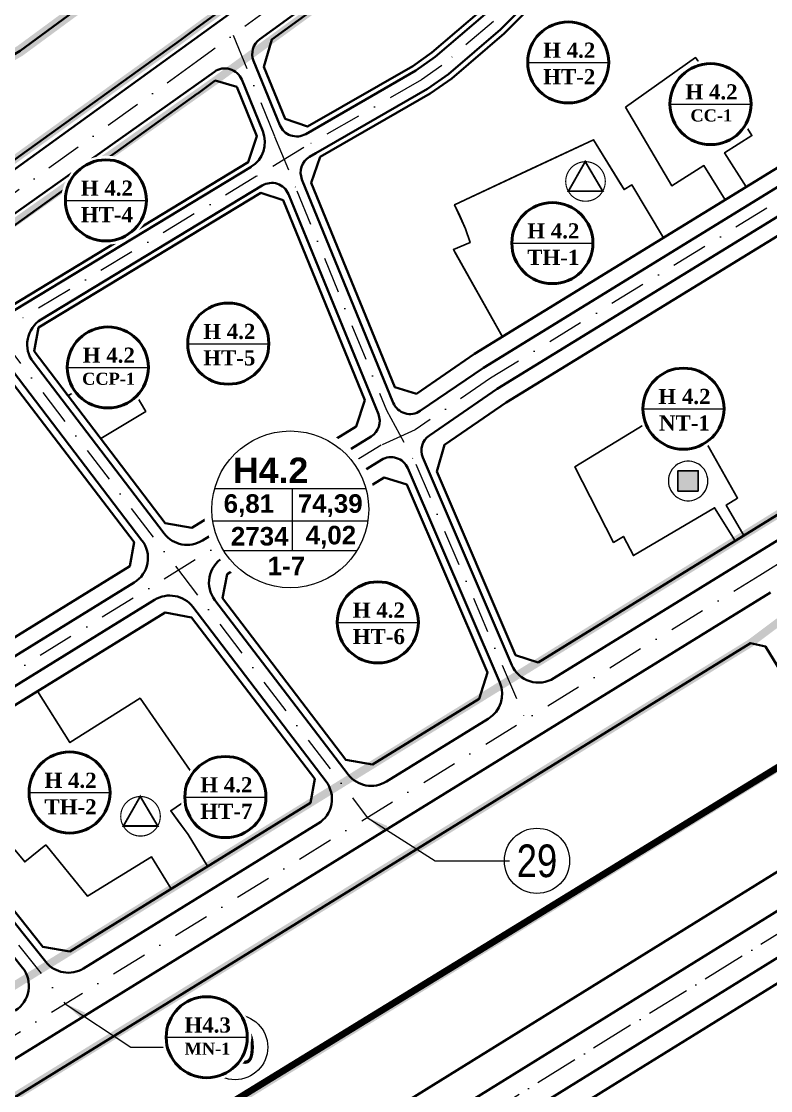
# Model space of a CAD drawing. Header units: millimetres. Extents: x 583747 to 595948, y 2304962 to 2309584.
# Drawn here: x 592690.2 to 592896.8, y 2307574.5 to 2307869.5 of the extents above; entities that cross this region are included whole.
import ezdxf
from ezdxf.enums import TextEntityAlignment as Align

# ---------------------------------------------------------------- set-up
doc = ezdxf.new("R2010")
doc.units = ezdxf.units.MM
doc.set_wipeout_variables(frame=1)
for name, pattern in [('ACAD_ISO10W100', [18, 12, -3, 0, -3]), ('DASHDOT', [1, 0.5, -0.25, 0, -0.25]), ('DASHED', [4.5, 3, -1.5]), ('PHANTOM2', [1.25, 0.625, -0.125, 0.125, -0.125, 0.125, -0.125]), ('RANHGIOI', [10, 6, -1.7, 0.6, -1.7]), ('RANHGIOIVE-2000', [18, 10, -2, 0, -1, -1, 0, -1, -1, 0, -2]), ('RGXA', [10.3, 6, -2, 0.3, -2])]:
    doc.linetypes.add(name, pattern=pattern)
for name, color, linetype, lineweight in [('00_bo_sdd', 7, 'Continuous', 30), ('00_o pho', 2, 'RANHGIOI', 13), ('00_tim_duong', 1, 'DASHDOT', 13), ('Chu thich Lo - Q', 7, 'Continuous', 9), ('DUONG', 5, 'Continuous', 80), ('HE', 7, 'Continuous', 40), ('KIHIEU', 7, 'Continuous', 25), ('ky hieu lo A B tron', 7, 'Continuous', 9), ('P_text', 7, 'Continuous', 13), ('RANHGIOI', 10, 'RANHGIOI', 13), ('Rgphuong', 5, 'RGXA', 13), ('Tim QH', 1, 'ACAD_ISO10W100', 13), ('TOADO', 7, 'Continuous', 13), ('TREE1', 93, 'Continuous', 13), ('vong tron', 7, 'Continuous', 13)]:
    doc.layers.add(name, color=color, linetype=linetype, lineweight=lineweight)
doc.styles.add('pp1-vnblackH', font='VHBLACK.TTF')
doc.styles.get("Standard").update_dxf_attribs({"font": 'arial.ttf'})
doc.styles.add('STYLE3', font='Vharialb.ttf', dxfattribs={"height": 10})
doc.styles.add('TXT', font='vntime.TTF', dxfattribs={"height": 1})
doc.styles.add('vnarialh', font='Vharial.ttf')
doc.dimstyles.new('11', dxfattribs={"dimtxt": 7.5, "dimasz": 7.5, "dimexe": 5, "dimexo": 10, "dimgap": 3, "dimtad": 1, "dimzin": 9, "dimdsep": 46, "dimtxsty": 'STYLE3', "dimcen": 0.05, "dimclrd": 7, "dimclre": 7, "dimclrt": 7, "dimaunit": 1, "dimadec": 4, "dimazin": 0, "dimtfac": 1, "dimtofl": 0, "dimtmove": 1, "dimatfit": 3, "dimfxl": 1, "dimtolj": 1, "dimtzin": 9, "dimarcsym": 0})

# ---------------------------------------------------------------- blocks, each defined once
blk = doc.blocks.new('tieu hoc')
at = {"lineweight": 13}
blk.add_wipeout([(-1.01, 9.61), (-2.99, 9.19), (-4.83, 8.37), (-6.47, 7.18), (-7.82, 5.68), (-8.83, 3.93), (-9.46, 2.01), (-9.67, 0), (-9.46, -2.01), (-8.83, -3.93), (-7.82, -5.68), (-6.47, -7.18), (-4.83, -8.37), (-2.99, -9.19), (-1.01, -9.61), (1.01, -9.61), (2.99, -9.19), (4.83, -8.37), (6.47, -7.18), (7.82, -5.68), (8.83, -3.93), (9.46, -2.01), (9.67, 0), (9.46, 2.01), (8.83, 3.93), (7.82, 5.68), (6.47, 7.18), (4.83, 8.37), (2.99, 9.19), (1.01, 9.61)], dxfattribs=at).dxf.layer = 'KIHIEU'
at = {"layer": 'KIHIEU', "lineweight": 30, "const_width": 0.8}
blk.add_lwpolyline([(7.42, -4.19), (-0.11, 8.56), (-7.38, -4.2)], close=True, dxfattribs=at)
at = {"layer": 'KIHIEU', "lineweight": 13, "const_width": 0.5}
blk.add_lwpolyline([(-0.54, 8.51), (-1.6, 8.38), (-2.64, 8.11), (-3.63, 7.72), (-4.57, 7.2), (-5.44, 6.57), (-6.22, 5.84), (-6.9, 5.01), (-7.47, 4.11), (-7.93, 3.14), (-8.26, 2.12), (-8.46, 1.07), (-8.53, 0), (-8.46, -1.07), (-8.26, -2.12), (-7.93, -3.14), (-7.47, -4.11), (-6.9, -5.01), (-6.22, -5.84), (-5.44, -6.57), (-4.57, -7.2), (-3.63, -7.72), (-2.64, -8.11), (-1.6, -8.38), (-0.54, -8.51), (0.54, -8.51), (1.6, -8.38), (2.64, -8.11), (3.63, -7.72), (4.57, -7.2), (5.44, -6.57), (6.22, -5.84), (6.9, -5.01), (7.47, -4.11), (7.93, -3.14), (8.26, -2.12), (8.46, -1.07), (8.53, 0), (8.46, 1.07), (8.26, 2.12), (7.93, 3.14), (7.47, 4.11), (6.9, 5.01), (6.22, 5.84), (5.44, 6.57), (4.57, 7.2), (3.63, 7.72), (2.64, 8.11), (1.6, 8.38), (0.54, 8.51)], close=True, dxfattribs=at)
blk = doc.blocks.new('nha tre')
at = {"lineweight": 13}
blk.add_wipeout([(-1.01, 9.61), (-2.99, 9.19), (-4.83, 8.37), (-6.47, 7.18), (-7.82, 5.68), (-8.83, 3.93), (-9.46, 2.01), (-9.67, 0), (-9.46, -2.01), (-8.83, -3.93), (-7.82, -5.68), (-6.47, -7.18), (-4.83, -8.37), (-2.99, -9.19), (-1.01, -9.61), (1.01, -9.61), (2.99, -9.19), (4.83, -8.37), (6.47, -7.18), (7.82, -5.68), (8.83, -3.93), (9.46, -2.01), (9.67, 0), (9.46, 2.01), (8.83, 3.93), (7.82, 5.68), (6.47, 7.18), (4.83, 8.37), (2.99, 9.19), (1.01, 9.61)], dxfattribs=at).dxf.layer = 'KIHIEU'
at = {"layer": 'KIHIEU', "ltscale": 300}
blk.add_hatch(color=256, dxfattribs=at).paths.add_polyline_path([(4.39, -4.39), (-4.39, -4.39), (-4.39, 4.39), (4.39, 4.39)])
at = {"layer": 'KIHIEU', "lineweight": 13}
blk.add_lwpolyline([(-0.54, 8.51), (-1.6, 8.38), (-2.64, 8.11), (-3.63, 7.72), (-4.57, 7.2), (-5.44, 6.57), (-6.22, 5.84), (-6.9, 5.01), (-7.47, 4.11), (-7.93, 3.14), (-8.26, 2.12), (-8.46, 1.07), (-8.53, 0), (-8.46, -1.07), (-8.26, -2.12), (-7.93, -3.14), (-7.47, -4.11), (-6.9, -5.01), (-6.22, -5.84), (-5.44, -6.57), (-4.57, -7.2), (-3.63, -7.72), (-2.64, -8.11), (-1.6, -8.38), (-0.54, -8.51), (0.54, -8.51), (1.6, -8.38), (2.64, -8.11), (3.63, -7.72), (4.57, -7.2), (5.44, -6.57), (6.22, -5.84), (6.9, -5.01), (7.47, -4.11), (7.93, -3.14), (8.26, -2.12), (8.46, -1.07), (8.53, 0), (8.46, 1.07), (8.26, 2.12), (7.93, 3.14), (7.47, 4.11), (6.9, 5.01), (6.22, 5.84), (5.44, 6.57), (4.57, 7.2), (3.63, 7.72), (2.64, 8.11), (1.6, 8.38), (0.54, 8.51)], close=True, dxfattribs=at)
at = {"layer": 'KIHIEU', "ltscale": 300}
blk.add_lwpolyline([(4.39, -4.39), (-4.39, -4.39), (-4.39, 4.39), (4.39, 4.39)], close=True, dxfattribs=at)
blk = doc.blocks.new('www')
at = {"layer": '00_bo_sdd'}
blk.add_line((19554.793, 14931.436), (19510.356, 14904.099), dxfattribs=at)
blk.add_lwpolyline([(19295.763, 15031.623), (19248.734, 15008.748), (19275.087, 14964.925, 0.0137265), (19296.71, 14977.539, 0.0116811), (19389.574, 15038.231, 0.0313), (19440.874, 15078.443, 0.07832), (19466.972, 15110.253, 0.0589377), (19496.093, 15176.706, 0.0619406), (19507.068, 15240.053, 0.0644814), (19504.862, 15267.247, 0.0290307), (19492.636, 15311.807, 0.049328), (19468.568, 15365.07, 0.0592944), (19433.988, 15411.376, 0.0435689), (19411.7, 15429.273, 0.0801613), (19409.093, 15430.467), (19378.742, 15410.947), (19377.761, 15404.421), (19442.262, 15327.945), (19459.505, 15290.746), (19466.827, 15260.778), (19462.988, 15217.923), (19452.371, 15178.895), (19426.642, 15142.098), (19357.616, 15077.199)], format="xyb", close=True, dxfattribs=at)
for points in [[(19554.793, 14931.436), (19559.165, 14934.125), (19606.107, 14963.003), (19607.225, 14969.513), (19558.956, 15029.316), (19552.299, 15029.652), (19510.857, 14987.766), (19496.438, 14975.405), (19490.481, 14971.228), (19460.082, 14953.757), (19457.638, 14946.637), (19480.672, 14890.238), (19486.689, 14888.433), (19502.695, 14899.387), (19510.356, 14904.099), (19496.847, 14928.202), (19501.452, 14930.101), (19500.205, 14933.898), (19497.198, 14940.557), (19535.516, 14958.485), (19543.912, 14944.754), (19546.08, 14946.047), (19554.793, 14931.436)], [(19510.356, 14904.099), (19497.243, 14927.497), (19496.847, 14928.202), (19501.452, 14930.101), (19500.205, 14933.898), (19498.334, 14938.146), (19497.198, 14940.557), (19516.936, 14949.781), (19535.516, 14958.485), (19542.958, 14946.353), (19543.912, 14944.754), (19546.08, 14946.047), (19554.793, 14931.436)], [(19390.562, 14887.884), (19404.6, 14896.159), (19412.023, 14883.567), (19399.582, 14876.069)], [(19576.978, 14849.35), (19572.1, 14857.717), (19575.243, 14859.633), (19563.584, 14880.188), (19555.074, 14875.055), (19551.317, 14881.031), (19530.309, 14868.236), (19541.043, 14847.395), (19543.727, 14849.081), (19546.487, 14843.772), (19568.875, 14856.951), (19574.531, 14847.84)], [(19384.489, 14763.994), (19395.945, 14749.783), (19413.577, 14760.681), (19419.054, 14751.875), (19429.075, 14758.06), (19423.741, 14766.849), (19421.184, 14770.176), (19418.888, 14773.394), (19427.781, 14779.464), (19410.456, 14804.432), (19391.107, 14792.186), (19382.136, 14806.349), (19349.654, 14786.309), (19348.521, 14779.779), (19367.705, 14755.793), (19376.004, 14762.522), (19378.648, 14759.259), (19384.489, 14763.994)]]:
    blk.add_lwpolyline(points, dxfattribs=at)
for points in [[(19544.357, 14967.474), (19563.664, 14981.135), (19572.085, 14969.233), (19573.762, 14966.704), (19574.326, 14967.078), (19577.47, 14962.335), (19579.167, 14959.627), (19571.653, 14954.919), (19577.583, 14945.456), (19571.841, 14941.949), (19565.95, 14951.351), (19557.094, 14945.803), (19544.357, 14967.474)], [(19520.228, 14814.322), (19514.003, 14816.291), (19492.286, 14866.932), (19494.442, 14874.351), (19511.41, 14885.963), (19616.238, 14950.45), (19623.637, 14949.18), (19658.703, 14905.735), (19657.592, 14899.213), (19595.917, 14861.04)], [(19472.419, 14886.643), (19449.886, 14941.813), (19443.72, 14943.849), (19382.451, 14906.702), (19381.209, 14900.135), (19390.562, 14887.884), (19404.6, 14896.159), (19412.023, 14883.567), (19399.582, 14876.069), (19407.925, 14865.14), (19417.389, 14852.744), (19424.679, 14851.395), (19470.054, 14879.389)], [(19373.08, 14894.304), (19365.946, 14895.416), (19365.301, 14894.967), (19302.112, 14845.808), (19301.289, 14838.833), (19332.207, 14800.176), (19339.585, 14798.897), (19407.615, 14840.867), (19408.836, 14847.467)], [(19484.013, 14863.389), (19477.787, 14865.359), (19434.435, 14838.614), (19433.214, 14832.015), (19467.23, 14787.457), (19474.519, 14786.109), (19503.975, 14804.291), (19506.26, 14811.512)], [(19429.075, 14758.06), (19457.458, 14775.579), (19458.679, 14782.179), (19424.661, 14826.738), (19417.372, 14828.087), (19382.136, 14806.349), (19391.107, 14792.186), (19410.456, 14804.432), (19427.781, 14779.464), (19418.888, 14773.394), (19423.741, 14766.849), (19429.075, 14758.06)], [(19422.293, 14684.69), (19598.69, 14792.947), (19582.922, 14818.664), (19578.801, 14819.646), (19273.992, 14631.509), (19273.992, 14631.509), (19295.608, 14605.962), (19295.608, 14605.962), (19308.189, 14613.722)]]:
    blk.add_lwpolyline(points, close=True, dxfattribs=at)
at = {"layer": '00_o pho', "color": 2, "linetype": 'PHANTOM2', "ltscale": 10, "const_width": 2.2}
for points in [[(18583.225, 15031.307), (18613.069, 14954.656), (18678.617, 14776.361), (18722.631, 14671.12), (18747.758, 14616.742), (18776.816, 14565.015), (18783.767, 14583.87), (18789.264, 14593.635), (18795.004, 14603.829), (18814.879, 14625.616), (18868.002, 14671.656), (18918.678, 14715.488), (18977.129, 14755.461), (19020.936, 14785.93), (19101.031, 14837.42), (19100.802, 14837.709), (19128.382, 14853.927), (19166.135, 14874.158), (19269.184, 14923.485), (19313.316, 14945.042), (19377.334, 14983.012), (19423.435, 15016.979)], [(19423.435, 15016.979), (19377.334, 14983.012), (19313.316, 14945.042), (19269.184, 14923.485), (19166.135, 14874.158), (19128.382, 14853.927), (19100.802, 14837.709), (19101.031, 14837.42), (19115.097, 14819.762), (19124.228, 14824.968), (19182.012, 14851.495), (19239.131, 14875.947), (19253.265, 14881.234), (19266.681, 14886.978), (19279.412, 14893.616), (19326.504, 14920.758), (19339.993, 14928.632), (19365.615, 14945.727), (19421.649, 14986.095), (19426.06, 14989.34), (19475.148, 15025.099)], [(19484.545, 15013.675), (19446.748, 14986.14), (19431.172, 14974.794), (19354.268, 14920.401), (19259.232, 14867.692), (19188.297, 14837.324), (19136.792, 14813.579), (19135.388, 14807.53), (19149.955, 14789.242), (19162.421, 14773.591), (19171.401, 14762.317), (19183.24, 14747.454), (19204.292, 14721.024), (19220.561, 14700.599), (19255.488, 14656.751), (19262.858, 14655.466), (19373.947, 14724.033), (19391.029, 14734.577), (19457.458, 14775.579), (19474.519, 14786.109), (19520.228, 14814.322), (19657.592, 14899.213)]]:
    blk.add_lwpolyline(points, dxfattribs=at)
blk.add_lwpolyline([(19274.517, 14632.063), (19578.801, 14819.646), (19609.781, 14842.866), (19734.196, 14919.872), (19741.117, 14918.276), (19771.562, 14870.054), (19770.68, 14866.225), (19642.639, 14786.81), (19639.702, 14788.324), (19626.146, 14779.585), (19612.945, 14801.656), (19295.608, 14605.962)], close=True, dxfattribs=at)
at = {"layer": '00_tim_duong', "ltscale": 20}
blk.add_lwpolyline([(19020.991, 14492.104), (19150.924, 14572.411), (19266.307, 14643.934), (19581.382, 14838.407), (19603.922, 14852.323), (19730.537, 14930.604), (19756.924, 14946.887), (19858.245, 15009.411), (19880.535, 15023.166), (19903.85, 15037.815), (19948.647, 15068.106), (19967.906, 15083.704), (20029.206, 15141.291), (20072.23, 15185.006), (20104.177, 15220.216, 0.0176884), (20123.17, 15245.26), (20192.398, 15343.58, 0.0192823)], format="xyb", dxfattribs=at)
for points in [[(19479.927, 15019.281), (19430.458, 14983.244), (19426.03, 14979.986), (19369.842, 14939.507), (19343.891, 14922.192), (19330.168, 14914.182), (19282.906, 14886.942), (19269.742, 14880.078), (19185.357, 14843.952), (19141.037, 14823.606), (19126.133, 14816.557), (19108.755, 14806.649), (19077.901, 14786.131), (19061.34, 14775.27), (19053.211, 14769.001), (19030.555, 14751.816), (19015.809, 14740.41), (18993.399, 14723.191), (18933.027, 14675.044)], [(19479.927, 15019.281), (19430.458, 14983.244), (19426.03, 14979.986), (19369.842, 14939.507), (19343.891, 14922.192), (19330.168, 14914.182), (19282.906, 14886.942), (19269.742, 14880.078), (19185.357, 14843.952), (19141.037, 14823.606), (19126.133, 14816.557), (19108.755, 14806.649), (19077.901, 14786.131), (19061.34, 14775.27), (19053.211, 14769.001), (19030.555, 14751.816), (19015.809, 14740.41), (18993.399, 14723.191), (18933.027, 14675.044)], [(19479.927, 15019.281), (19430.458, 14983.244), (19426.03, 14979.986), (19369.842, 14939.507), (19343.891, 14922.192), (19330.168, 14914.182), (19282.906, 14886.942), (19269.742, 14880.078), (19185.357, 14843.952), (19141.037, 14823.606), (19126.133, 14816.557), (19108.755, 14806.649), (19077.901, 14786.131), (19061.34, 14775.27), (19053.211, 14769.001), (19030.555, 14751.816), (19015.809, 14740.41), (18993.399, 14723.191), (18933.027, 14675.044)], [(19479.927, 15019.281), (19430.458, 14983.244), (19426.03, 14979.986), (19369.842, 14939.507), (19343.891, 14922.192), (19330.168, 14914.182), (19282.906, 14886.942), (19269.742, 14880.078), (19185.357, 14843.952), (19141.037, 14823.606), (19126.133, 14816.557), (19108.755, 14806.649), (19077.901, 14786.131), (19061.34, 14775.27), (19053.211, 14769.001), (19030.555, 14751.816), (19015.809, 14740.41), (18993.399, 14723.191), (18933.027, 14675.044)], [(19859.526, 15111), (19768.359, 15054.455), (19646.797, 14979.344), (19617.537, 14960.642), (19507.053, 14892.675), (19486.324, 14878.489), (19476.922, 14874.226), (19341.397, 14790.615), (18967.928, 14559.523)], [(19859.526, 15111), (19768.359, 15054.455), (19646.797, 14979.344), (19617.537, 14960.642), (19507.053, 14892.675), (19486.324, 14878.489), (19476.922, 14874.226), (19341.397, 14790.615), (18967.928, 14559.523)], [(19859.526, 15111), (19768.359, 15054.455), (19646.797, 14979.344), (19617.537, 14960.642), (19507.053, 14892.675), (19486.324, 14878.489), (19476.922, 14874.226), (19341.397, 14790.615), (18967.928, 14559.523)], [(19859.526, 15111), (19768.359, 15054.455), (19646.797, 14979.344), (19617.537, 14960.642), (19507.053, 14892.675), (19486.324, 14878.489), (19476.922, 14874.226), (19341.397, 14790.615), (18967.928, 14559.523)], [(19507.881, 14991.142), (19493.675, 14978.964), (19488.062, 14975.027), (19455.606, 14956.318), (19442.591, 14948.427), (19377.522, 14908.984)], [(19436.137, 14987.38), (19447.556, 14959.419), (19453.682, 14944.422), (19478.42, 14883.85), (19486.507, 14868.991), (19516.734, 14798.505)], [(19371.417, 14904.722), (19473.077, 14771.558)], [(19371.417, 14904.722), (19473.077, 14771.558)], [(19263.899, 14877.576), (19389.803, 14720.159)], [(19263.899, 14877.576), (19389.803, 14720.159)]]:
    blk.add_lwpolyline(points, dxfattribs=at)
at = {"layer": 'DUONG', "lineweight": 40}
for p, q in [((19366.85, 14943.822), (19476.583, 15023.34)), ((19609.765, 14959.97), (19505.146, 14895.611)), ((19609.765, 14959.97), (19505.146, 14895.611)), ((19615.945, 14955.554), (19508.959, 14889.738)), ((19615.945, 14955.554), (19508.959, 14889.738)), ((19444.146, 14945.862), (19383.155, 14908.883)), ((19444.146, 14945.862), (19383.155, 14908.883)), ((19476.158, 14882.777), (19451.367, 14943.477)), ((19476.158, 14882.777), (19451.367, 14943.477)), ((19417.062, 14849.876), (19380.944, 14897.187)), ((19417.062, 14849.876), (19380.944, 14897.187)), ((19410.963, 14847.977), (19375.432, 14894.52)), ((19410.963, 14847.977), (19375.432, 14894.52)), ((19505.146, 14895.611), (19487.726, 14883.69)), ((19505.146, 14895.611), (19487.726, 14883.69)), ((19508.959, 14889.738), (19490.216, 14876.912)), ((19508.959, 14889.738), (19490.216, 14876.912)), ((19474.155, 14876.631), (19427.621, 14847.922)), ((19474.155, 14876.631), (19427.621, 14847.922)), ((19477.035, 14870.183), (19433.246, 14843.168)), ((19477.035, 14870.183), (19433.246, 14843.168)), ((19488.445, 14870.815), (19512.986, 14813.588)), ((19488.445, 14870.815), (19512.986, 14813.588)), ((19484.255, 14867.898), (19509.624, 14808.742)), ((19484.255, 14867.898), (19509.624, 14808.742)), ((19524.54, 14809.933), (19599.071, 14855.936)), ((19524.54, 14809.933), (19599.071, 14855.936)), ((19408.805, 14836.314), (19342.472, 14795.391)), ((19408.805, 14836.314), (19342.472, 14795.391)), ((19584.337, 14833.621), (19269.266, 14639.15)), ((19584.337, 14833.621), (19269.266, 14639.15)), ((19414.43, 14831.559), (19348.545, 14790.912)), ((19414.43, 14831.559), (19348.545, 14790.912)), ((19467.817, 14783.393), (19431.087, 14831.505)), ((19467.817, 14783.393), (19431.087, 14831.505)), ((19461.721, 14781.49), (19424.989, 14829.605)), ((19461.721, 14781.49), (19424.989, 14829.605)), ((19478.377, 14781.44), (19506.473, 14798.781)), ((19478.377, 14781.44), (19506.473, 14798.781)), ((19384.412, 14731.702), (19346.498, 14779.107)), ((19384.412, 14731.702), (19346.498, 14779.107)), ((19378.047, 14730.055), (19340.143, 14777.446)), ((19378.047, 14730.055), (19340.143, 14777.446)), ((19394.862, 14729.891), (19459.564, 14769.828)), ((19394.862, 14729.891), (19459.564, 14769.828))]:
    blk.add_line(p, q, dxfattribs=at)
for points in [[(19492.37, 15023.783), (19483.271, 15015.221), (19443.428, 14986.197, 0.3450278), (19441.743, 14980.265), (19448.992, 14962.517, 0.4543866), (19456.118, 14960.076), (19486.448, 14977.56), (19491.833, 14981.336), (19505.586, 14993.126, 0.0205144), (19505.886, 14993.405), (19548.216, 15036.189)], [(19611.798, 14971.808), (19561.918, 15033.606, 0.4473047), (19554.473, 15033.982), (19509.834, 14988.865), (19495.517, 14976.591), (19489.675, 14972.495), (19458.936, 14954.828), (19457.133, 14953.736, 0.3688589), (19455.096, 14947.569), (19480.273, 14885.925)], [(19611.798, 14971.808), (19561.918, 15033.606, 0.4473047), (19554.473, 15033.982), (19509.834, 14988.865), (19495.517, 14976.591), (19489.675, 14972.495), (19458.936, 14954.828), (19457.133, 14953.736, 0.3688589), (19455.096, 14947.569), (19480.273, 14885.925)], [(19353.122, 14922.04), (19430.942, 14977.257, -0.4831056), (19438.464, 14975.07), (19444.273, 14960.845, -0.3688589), (19441.015, 14950.98), (19441.035, 14950.992), (19375.805, 14911.444)], [(19595.359, 14830.995), (19626.548, 14780.125, -0.4128027), (19623.942, 14769.144), (19086.209, 14435.877)], [(19640.921, 14766.726), (19456.978, 14652.725, 0.4144786), (19454.397, 14641.704), (19492.989, 14579.561)]]:
    blk.add_lwpolyline(points, format="xyb", dxfattribs=at)
for centre, radius, start, end in [((19446.738, 14941.586), 5, 22.21601, 121.22822), ((19446.738, 14941.586), 5, 22.21601, 121.22822), ((19387.302, 14902.042), 8, 121.22822, 217.35893), ((19387.302, 14902.042), 8, 121.22822, 217.35893), ((19484.902, 14887.816), 5, 202.21601, 304.38497), ((19484.902, 14887.816), 5, 202.21601, 304.38497), ((19471.529, 14880.886), 5, 301.67216, 22.21601), ((19471.529, 14880.886), 5, 301.67216, 22.21601), ((19493.04, 14872.786), 5, 124.38497, 203.21146), ((19493.04, 14872.786), 5, 124.38497, 203.21146), ((19479.66, 14865.927), 5, 23.21146, 121.67216), ((19479.66, 14865.927), 5, 23.21146, 121.67216), ((19423.421, 14854.731), 8, 217.35893, 301.67216), ((19423.421, 14854.731), 8, 217.35893, 301.67216), ((19404.605, 14843.123), 8, 301.67216, 37.35893), ((19404.605, 14843.123), 8, 301.67216, 37.35893), ((19437.446, 14836.359), 8, 121.67216, 217.35893), ((19437.446, 14836.359), 8, 121.67216, 217.35893), ((19418.63, 14824.751), 8, 37.35893, 121.67216), ((19418.63, 14824.751), 8, 37.35893, 121.67216), ((19520.338, 14816.741), 8, 203.21146, 301.68409), ((19520.338, 14816.741), 8, 203.21146, 301.68409), ((19502.271, 14805.589), 8, 301.68409, 23.21146), ((19502.271, 14805.589), 8, 301.68409, 23.21146), ((19455.362, 14776.635), 8, 301.68409, 37.35893), ((19455.362, 14776.635), 8, 301.68409, 37.35893), ((19474.175, 14788.248), 8, 217.35893, 301.68409), ((19474.175, 14788.248), 8, 217.35893, 301.68409), ((19390.66, 14736.699), 8, 218.65323, 301.68409), ((19390.66, 14736.699), 8, 218.65323, 301.68409), ((19371.799, 14725.058), 8, 301.68409, 38.65323), ((19371.799, 14725.058), 8, 301.68409, 38.65323)]:
    blk.add_arc(centre, radius, start, end, dxfattribs=at)
at = {"layer": 'HE'}
for p, q in [((19510.857, 14987.766), (19552.299, 15029.652)), ((19496.438, 14975.405), (19510.857, 14987.766)), ((19490.481, 14971.228), (19496.438, 14975.405)), ((19460.082, 14953.757), (19490.481, 14971.228)), ((19606.107, 14963.003), (19502.695, 14899.387)), ((19457.638, 14946.637), (19460.082, 14953.757)), ((19616.238, 14950.45), (19511.41, 14885.963)), ((19480.672, 14890.238), (19457.638, 14946.637)), ((19382.451, 14906.702), (19443.72, 14943.849)), ((19449.886, 14941.813), (19443.72, 14943.849)), ((19472.419, 14886.643), (19449.886, 14941.813)), ((19381.209, 14900.135), (19382.451, 14906.702)), ((19417.389, 14852.744), (19381.209, 14900.135)), ((19502.695, 14899.387), (19486.689, 14888.433)), ((19408.836, 14847.467), (19373.08, 14894.304)), ((19486.689, 14888.433), (19480.672, 14890.238)), ((19470.054, 14879.389), (19472.419, 14886.643)), ((19511.41, 14885.963), (19494.442, 14874.351)), ((19470.054, 14879.389), (19424.679, 14851.395)), ((19494.442, 14874.351), (19492.286, 14866.932)), ((19492.286, 14866.932), (19514.003, 14816.291)), ((19477.787, 14865.359), (19434.435, 14838.614)), ((19484.013, 14863.389), (19477.787, 14865.359)), ((19484.013, 14863.389), (19506.26, 14811.512)), ((19520.228, 14814.322), (19595.917, 14861.04)), ((19424.679, 14851.395), (19417.389, 14852.744)), ((19408.836, 14847.467), (19407.615, 14840.867)), ((19407.615, 14840.867), (19339.585, 14798.897)), ((19433.214, 14832.015), (19434.435, 14838.614)), ((19467.23, 14787.457), (19433.214, 14832.015)), ((19417.372, 14828.087), (19349.654, 14786.309)), ((19424.661, 14826.738), (19417.372, 14828.087)), ((19458.679, 14782.179), (19424.661, 14826.738)), ((19520.228, 14814.322), (19514.003, 14816.291)), ((19506.26, 14811.512), (19503.975, 14804.291)), ((19474.519, 14786.109), (19503.975, 14804.291)), ((19474.519, 14786.109), (19467.23, 14787.457)), ((19458.679, 14782.179), (19457.458, 14775.579)), ((19383.651, 14735.855), (19348.521, 14779.779)), ((19391.029, 14734.577), (19457.458, 14775.579)), ((19391.029, 14734.577), (19383.651, 14735.855))]:
    blk.add_line(p, q, dxfattribs=at)
for points in [[(19221.569, 14933.57, 0.0474106), (19299.874, 14972.441, 0.0116811), (19392.973, 15033.287, 0.0313), (19444.863, 15073.962, 0.07832), (19472.147, 15107.216, 0.0589377), (19501.833, 15174.96, 0.0619406), (19513.061, 15239.766, 0.0644814), (19510.73, 15268.497, 0.0290307), (19498.32, 15313.727, 0.049328), (19473.766, 15368.066, 0.059436), (19438.241, 15415.611, 0.105344), (19377.894, 15452.991, 0.0896627)], [(19218.525, 14938.83, 0.0479382), (19296.71, 14977.539, 0.0116811), (19389.574, 15038.231, 0.0313), (19440.874, 15078.443, 0.07832), (19466.972, 15110.253, 0.0589377), (19496.093, 15176.706, 0.0619406), (19507.068, 15240.053, 0.0644814), (19504.862, 15267.247, 0.0290307), (19492.636, 15311.807, 0.049328), (19468.568, 15365.07, 0.0592944), (19433.988, 15411.376, 0.0435689), (19411.7, 15429.273, 0.0801613), (19409.093, 15430.467, 0.0801613)]]:
    blk.add_lwpolyline(points, format="xyb", dxfattribs=at)
for points in [[(19326.504, 14920.758), (19339.993, 14928.632), (19365.615, 14945.727), (19421.649, 14986.095), (19426.06, 14989.34), (19475.148, 15025.099), (19482.614, 15032.034), (19495.361, 15046.265), (19511.768, 15064.583), (19512.096, 15065.106), (19482.819, 15078.603), (19462.029, 15051.558), (19436.481, 15027.775), (19423.435, 15016.979), (19377.334, 14983.012), (19313.316, 14945.042), (19269.184, 14923.485), (19234.948, 14907.097), (19246.835, 14883.576, 0.3957513), (19253.265, 14881.234), (19266.681, 14886.978), (19279.412, 14893.616)], [(19359.959, 14902.213), (19374.987, 14912.701), (19440.275, 14952.285), (19442.66, 14959.506), (19437.104, 14973.109), (19431.172, 14974.794), (19426.333, 14971.269), (19426.316, 14971.257, -0.0000173), (19426.316, 14971.256), (19373.974, 14933.549), (19354.268, 14920.401), (19283.773, 14868.731), (19282.863, 14861.87), (19289.421, 14853.671), (19296.49, 14852.837)]]:
    blk.add_lwpolyline(points, format="xyb", close=True, dxfattribs=at)
blk.add_lwpolyline([(19518.062, 15049.433), (19525.984, 15051.149), (19545.778, 15042.491), (19546.843, 15036.933), (19504.719, 14994.358), (19490.912, 14982.523), (19485.645, 14978.829), (19456.649, 14962.164), (19450.423, 14964.302), (19444.597, 14978.568), (19446.748, 14986.14), (19484.545, 15013.675), (19493.21, 15021.722), (19493.86, 15022.448), (19506.431, 15036.483)], close=True, dxfattribs=at)
for points in [[(19598.69, 14792.947), (19582.922, 14818.664), (19578.801, 14819.646), (19273.992, 14631.509), (19158.618, 14559.992), (19125.6, 14539.567), (19045.09, 14489.798)], [(19082.003, 14444.061), (19608.858, 14770.622), (19609.84, 14774.76), (19598.69, 14792.947)], [(19644.082, 14761.626), (19460.138, 14647.624), (19458.525, 14640.742), (19495.537, 14581.144)]]:
    blk.add_lwpolyline(points, dxfattribs=at)
at = {"layer": 'RANHGIOI', "color": 1, "linetype": 'RANHGIOIVE-2000', "ltscale": 1.5, "const_width": 1.871, "flags": 128}
blk.add_lwpolyline([(19293.499, 16077.693), (19132.573, 16036.264), (19083.729, 16028.005), (18997.213, 16027.896), (18893.282, 16045.03), (18799.004, 16068.736), (18790.839, 16071.468), (18751.102, 16082.395), (18711.357, 16093.324), (18561.773, 16163.06), (18407.863, 16230.128), (18055.114, 16381.749), (17957.867, 16423.548), (17899.348, 16443.566), (17824.014, 16462.735), (17692.211, 16485.914), (17616.927, 16495.023), (17293.1, 16534.205), (17094.258, 16564.233), (16908.99, 16596.232), (16766.097, 16594.228), (16654.177, 16589.176), (16537.871, 16574.693), (16490.686, 16565.988), (16375.079, 16539.055), (16199.985, 16490.118), (16081.767, 16455.169), (16067.513, 16450.167), (15845.469, 16376.274), (15577.739, 16278.551), (15363.201, 16192.899), (15164.586, 16108.204), (15002.034, 16033.427), (14751.574, 15922.85), (14708.216, 15908.229), (14584.036, 15866.973), (14491.433, 15838.324), (14323.75, 15779.548), (14075.621, 15700.188), (13853.807, 15629.854), (13824.173, 15624.274), (13646.442, 15568.321), (13606.144, 15555.5), (13486.196, 15524.992), (13430.303, 15511.561), (13383.245, 15505.933), (13319.974, 15507.774), (13266.105, 15514.215), (13236.797, 15519.52), (13192.203, 15530.247), (13171.334, 15535.427), (13108.159, 15557.545), (13055.276, 15585.193), (12994.288, 15632.017), (12934.584, 15678.684), (12899.022, 15716.225), (12853.262, 15768.509), (12832.07, 15804.959), (12817.562, 15828.224), (12772.512, 15912.397), (12721.507, 16009.747), (12680.528, 16087.07), (12660.42, 16125.258), (12645.024, 16172.429), (12636.024, 16209.405), (12627.59, 16304.665), (12621.67, 16400.809), (12617.56, 16422.965), (12540.51, 16405.143), (12492.313, 16395.827), (12365.179, 16368.44), (12358.153, 16365.666), (12338.756, 16368.008), (12279.745, 16364.508), (12174.753, 16333.201), (12139.49, 16446.724), (12134.658, 16460.835), (12068.633, 16441.159), (12033.025, 16441.285), (11989.432, 16427.188), (11981.274, 16425.012), (11959.913, 16417.998), (11978.799, 16343.436), (11938.961, 16333.366), (11989.13, 16125.666), (11884.231, 16099.278), (11832.246, 16312.767), (11585.948, 16258.421), (11562.581, 16363.434), (11557.857, 16383.953), (11401.498, 16340.211), (11307.11, 16313.034), (11291.46, 16359.024), (11209.225, 16340.971), (11175.534, 16443.066), (11143.822, 16455.037), (11132.248, 16485.701), (11128.35, 16493.661), (11140.993, 16548.85), (11102.107, 16554.214), (11101.966, 16582.761), (11102.662, 16631.038), (11045.249, 16617.907), (11029.589, 16664.92), (10957.767, 16647.496), (10927.961, 16662.372), (10865.505, 16650.921), (10857.237, 16704.723), (10837.986, 16700.991), (10812.512, 16688.53), (10791.832, 16670.466), (10778.563, 16664.895), (10757.023, 16659.439), (10742.591, 16656.003), (10737.381, 16654.024), (10734.915, 16651.099), (10734.499, 16646.963), (10740.038, 16624.009), (10749.407, 16590.974), (10758.084, 16564.799), (10768.087, 16535.523), (10770.752, 16514.413), (10766.741, 16489.588), (10755.377, 16461.498), (10738.001, 16429.098), (10725.2, 16403.055), (10714.478, 16379.406), (10713.149, 16362.585), (10714.816, 16353.375), (10724.11, 16329.74), (10730.598, 16308.428), (10736.254, 16276.543), (10729.091, 16255.002), (10711.785, 16243.97), (10688.331, 16243.322), (10650.107, 16250.712), (10615.052, 16253.732), (10595.273, 16247.322), (10580.44, 16231.667), (10572.634, 16205.482), (10555.131, 16174.512), (10542.248, 16167.006), (10519.589, 16159.936), (10498.898, 16154.638), (10480.952, 16146.284), (10463.89, 16131.846), (10450.502, 16115.247), (10442.807, 16097.975), (10437.857, 16077.649), (10435.239, 16052.571), (10436.023, 16018.537), (10440.379, 15975.101), (10444.803, 15953.723), (10451.607, 15935.811), (10464.241, 15910.89), (10475.707, 15891.748), (10526.034, 15816.235), (10533.142, 15792.052), (10541.164, 15765.379), (10571.003, 15689.605), (10596.156, 15611.907), (10610.964, 15521.951), (10574.119, 15503.178), (10504.962, 15443.082), (10464.914, 15391.699), (10445.772, 15353.147), (10445.188, 15333.864), (10454.126, 15319.079), (10467.294, 15313.72), (10499.512, 15308.855), (10542.874, 15300.109), (10542.229, 15229.583), (10547.768, 15140.978), (10543.24, 15094.294), (10536.255, 15070.527), (10524.405, 15046.964), (10528.565, 15029.283), (10528.611, 15026.831), (10529.169, 15022.965), (10531.725, 15014.204), (10542.283, 14986.667), (10550.967, 14964.808), (10558.904, 14947.481), (10561.251, 14919.438), (10581.694, 14908.097), (10591.763, 14902.731), (10595.788, 14901.292), (10601.834, 14900.295), (10603.538, 14900.229), (10610.193, 14900.587), (10620.437, 14879.406), (10611.303, 14848.371), (10618.751, 14845.695), (10624.774, 14843.668), (10643.98, 14837.587), (10651.749, 14835.18), (10658.96, 14833.045), (10659.788, 14832.817), (10679.314, 14815.365), (10734.104, 14776.429), (10738.757, 14767.263), (10750.072, 14736.708), (10794.792, 14681.648), (10812.431, 14658.719), (10829.569, 14635.307), (10842.634, 14616.84), (10844.384, 14613.648), (10866.038, 14579.504), (10880.664, 14556.814), (10884.473, 14551.655), (10894.956, 14536.966), (10905.705, 14522.477), (10914.48, 14509.971), (10922.439, 14498.717), (10929.705, 14488.518), (10936.379, 14478.972), (10947.296, 14465.258), (10957.67, 14450.402), (10964.304, 14441.159), (10966.13, 14438.215), (10974.706, 14424.95), (10984.147, 14411.331), (10997.81, 14392.321), (11003.475, 14384.848), (11009.211, 14377.935), (11011.298, 14375.458), (11013.167, 14372.495), (11018.343, 14364.617), (11022.365, 14359.392), (11027.62, 14352.395), (11034.478, 14343.542), (11045.43, 14327.215), (11052.016, 14318.258), (11059.185, 14307.411), (11063.917, 14300.898), (11067.808, 14295.116), (11072.32, 14288.788), (11081.845, 14275.786), (11090.87, 14263.557), (11093.498, 14260.749), (11101.592, 14249.009), (11112.215, 14234.081), (11122.811, 14219.094), (11131.174, 14207.481), (11137.384, 14199.419), (11146.118, 14187.214), (11109.539, 14135.731), (11122.58, 14119.575), (11148.88, 14086.808), (11173.916, 14054.929), (11184.166, 14042.008), (11195.243, 14027.546), (11213.325, 14002.932), (11229.316, 13982.795), (11245.662, 13962.121), (11252.908, 13952.856), (11258.68, 13945.398), (11264.391, 13938.037), (11269.166, 13931.663), (11274.604, 13924.443), (11280.56, 13916.565), (11286.299, 13909.068), (11298.44, 13893.482), (11300.419, 13891.065), (11303.6, 13886.466), (11352.86, 13822.751), (11374.701, 13794.162), (11375.663, 13793.064), (11377.765, 13791.953), (11392.142, 13773.214), (11402.086, 13760.194), (11421.674, 13733.811), (11449.479, 13699.154), (11465.324, 13678.416), (11503.15, 13629.757), (11667.85, 13416.763), (11686.197, 13393.538), (11704.045, 13371.726), (11782.724, 13395.771), (11857.986, 13405.496), (11933.154, 13410.556), (12063.077, 13404.995), (12107.857, 13399.357), (12128.741, 13395.78), (12230.188, 13392.629), (12374.378, 13418.148), (12440.16, 13435.057), (12554.005, 13477.393), (12639.522, 13520.604), (12725.038, 13572.269), (12844.364, 13656.976), (12879.899, 13682.201), (12990.94, 13749.794), (13095.674, 13820.453), (13172.488, 13878.168), (13226.8, 13921.208), (13241.833, 13938.619), (13270.58, 13990.989), (13285.1, 14022.518), (13298.665, 14057.544), (13309.657, 14083.626), (13319.772, 14141.486), (13324.363, 14162.149), (13357.484, 14286.504), (13384.725, 14350.29), (13405.375, 14386.723), (13416.668, 14400.224), (13426.839, 14408.818), (13475.163, 14457.797), (13557.921, 14514.381), (13577.777, 14522.519), (13616.254, 14537.044), (13635.606, 14540.587), (13666.034, 14548.835), (13707.849, 14554.931), (13749.246, 14558.323), (13789.97, 14559.02), (13838.959, 14562.59), (13889.189, 14564.955), (13954.608, 14567.064), (14001.062, 14566.784), (14022.137, 14563.571), (14065.314, 14556.987), (14096.962, 14549.138), (14141.852, 14535.612), (14198.511, 14506.452), (14270.485, 14474.575), (14297.223, 14461.936), (14347.421, 14419.533), (14474.364, 14312.561), (14572.295, 14211.964), (14660.783, 14133.112), (14736.536, 14088.414), (14770.892, 14073.934), (14795.767, 14063.34), (14834.926, 14051.367), (14878.901, 14040.659), (14913.468, 14035.111), (14976.733, 14034.808), (15009.947, 14039.275), (15132.72, 14074.944), (15210.766, 14104.206), (15268.361, 14133.735), (15293.89, 14148.064), (15613.24, 14399.943), (15648.151, 14418.819), (15714.985, 14438.591), (15757.77, 14445.388), (15830.24, 14452.499), (15858.731, 14455.294), (15908.836, 14454.433), (15959.934, 14450.432), (15984.375, 14446.094), (16012.619, 14440.382), (16030.492, 14437.16), (16049.25, 14434.099), (16147.138, 14165.154), (16582.992, 13001.577), (16689.43, 12612.502), (16704.434, 12617.951), (16721.704, 12625.842), (16737.432, 12630.177), (16754.676, 12574.747), (16802.809, 12490.86), (16806.28, 12487.828), (16827.782, 12483.758), (16833.426, 12478.541), (16871.364, 12453.888), (16875.078, 12450.353), (16883.544, 12445.269), (16889.949, 12452.649), (16898.013, 12444.7), (16900.617, 12439.895), (16903.738, 12436.134), (16907.277, 12431.007), (16915.347, 12420.995), (16937.164, 12402.386), (16932.48, 12393.454), (16932.686, 12390.415), (16960.966, 12338.613), (16965.494, 12331.864), (17003.824, 12282.508), (17036.107, 12239.888), (17101.344, 12153.647), (17127.788, 12120.801), (17154.671, 12084.659), (17160.267, 12088.17), (17226.808, 12116.684), (17312.396, 12146.78), (17318.128, 12158.69), (17456.548, 12160.99), (17458.61, 12228.146), (17467.267, 12284.913), (17495.471, 12413.121), (17510.034, 12460.383), (17526.427, 12500.158), (17537.199, 12535.005), (17587.924, 12601.708), (17621.881, 12638.618), (17654.983, 12667.004), (17692.829, 12693.68), (17735.809, 12717.623), (17767.511, 12729.667), (17817.449, 12744.541), (17867.602, 12754.226), (17973.777, 12778.169), (18078.683, 12804.239), (18100.274, 12945.743), (18110.88, 13008.866), (18121.682, 13064.084), (18138.271, 13155.002), (18174.803, 13364.189), (18192.131, 13454.554), (18205.98, 13541.962), (18249.722, 13779.139), (18263.688, 13823.385), (18357.556, 14026.425), (18404.237, 14046.629), (18447.486, 14070.381), (18495.144, 14104.021), (18505.628, 14111.422), (18507.594, 14112.81), (18529.174, 14134.291), (18547.365, 14150.168), (18580.705, 14177.318), (18650.152, 14275.876), (18718.24, 14381.402), (18738.062, 14425.544), (18792.857, 14409.629), (18811.186, 14400.821), (18856.587, 14386.523), (18856.118, 14383.886), (18886.142, 14366.402), (19077.825, 14470.996), (19295.608, 14605.962), (19308.189, 14613.722), (19422.293, 14684.69), (19612.56, 14801.459), (19626.146, 14779.585), (19642.639, 14786.81), (19712.459, 14829.827), (19740.596, 14848.295), (19784.863, 14874.679), (19844.786, 14912.332), (19898.429, 14947.841), (19929.838, 14968.145), (20014.526, 15019.615), (20147.368, 15150.267), (20196.145, 15209.833), (20225.251, 15251.422), (20251.729, 15291.141), (20270.481, 15322.888), (20293.996, 15360.376), (20311.769, 15391.338), (20327.162, 15419.577), (20339.029, 15442.026), (20345.417, 15455.899), (20351.517, 15468.923), (20359.027, 15484.848), (20364.578, 15496.816), (20370.566, 15509.426), (20385.156, 15542.361), (20398.606, 15581.628), (20404.462, 15601.459), (20417.389, 15651.369), (20421.81, 15671.931), (20427.568, 15711.556), (20430.536, 15736.285), (20435.225, 15772.963), (20440.241, 15824.696), (20421.484, 15886.377), (20421.223, 15887.078), (20325.081, 16143.781), (20307.106, 16189.196), (20285.925, 16231.234), (20285.893, 16231.302), (20223.826, 16192.934), (20184.885, 16170.117), (20162.581, 16169.483), (19851.824, 15964.131), (19789.142, 15919.619), (19713.903, 15892.792), (19705.848, 15917.859), (19690.807, 15953.51), (19688.399, 15954.415), (19671.105, 15947.973), (19659.933, 15945.436), (19655.9, 15944.713), (19639.645, 15938.47), (19630.652, 15934.46), (19621.536, 15931.046), (19555.926, 15906.407), (19528.141, 15976.835), (19519.554, 15985.902), (19346.414, 15921.708), (19293.499, 16077.693)], close=True, dxfattribs=at)
at = {"layer": 'Rgphuong', "color": 6, "linetype": 'DASHED', "ltscale": 2, "const_width": 3, "flags": 128}
blk.add_lwpolyline([(18997.213, 16027.896), (19004.115, 15927.16), (19006.1, 15892.225), (19007.716, 15798.464), (19011.559, 15776.793), (19027.419, 15756.059), (19036.502, 15746.947), (19036.502, 15746.947), (19036.502, 15746.947), (19036.502, 15746.947), (19036.502, 15746.947), (19036.502, 15746.947), (19342.054, 15537.913), (19369.543, 15516.154), (19369.543, 15516.154), (19419.981, 15467.906), (19455.255, 15435.582), (19476.861, 15415.785), (19494.029, 15396.19), (19505.366, 15377.817), (19517.313, 15350.955), (19527.055, 15332.208), (19532.709, 15317.17), (19541.256, 15268.199), (19538.038, 15219.659), (19538.023, 15211.506), (19534.643, 15191.18), (19526.327, 15167.395), (19505.609, 15115.552), (19482.819, 15078.603), (19462.029, 15051.558), (19436.481, 15027.775), (19423.435, 15016.979), (19423.435, 15016.979), (19377.334, 14983.012), (19313.316, 14945.042), (19269.184, 14923.485), (19166.135, 14874.158), (19128.382, 14853.927), (19110.987, 14843.698)], dxfattribs=at)
blk.add_lwpolyline([(18997.213, 16027.896), (19004.115, 15927.16), (19006.1, 15892.225), (19007.716, 15798.464), (19011.559, 15776.793), (19027.419, 15756.059), (19036.502, 15746.947), (19036.502, 15746.947), (19036.502, 15746.947), (19036.502, 15746.947), (19036.502, 15746.947), (19036.502, 15746.947), (19342.054, 15537.913), (19369.543, 15516.154), (19369.543, 15516.154), (19419.981, 15467.906), (19455.255, 15435.582), (19476.861, 15415.785), (19494.029, 15396.19), (19505.366, 15377.817), (19517.313, 15350.955), (19527.055, 15332.208), (19532.709, 15317.17), (19541.256, 15268.199), (19538.038, 15219.659), (19538.023, 15211.506), (19534.643, 15191.18), (19526.327, 15167.395), (19505.609, 15115.552), (19482.819, 15078.603), (19462.029, 15051.558), (19436.481, 15027.775), (19423.435, 15016.979), (19423.435, 15016.979), (19377.334, 14983.012), (19313.316, 14945.042), (19269.184, 14923.485), (19166.135, 14874.158), (19128.382, 14853.927), (19110.987, 14843.698)], dxfattribs=at)
at = {"layer": 'Tim QH'}
blk.add_lwpolyline([(19638.024, 14771.401), (19089.107, 14431.202)], dxfattribs=at)
at = {"layer": 'TOADO', "color": 1}
for centre in [(19519.906, 14759.57), (19436.632, 14708.171)]:
    blk.add_circle(centre, 9, dxfattribs=at)
at = {"layer": 'P_text', "style": 'pp1-vnblackH'}
blk.add_text('s«ng tam b¹c', height=8, rotation=33.20834, dxfattribs=at).set_placement((19322.666, 14958.688, 3))
at = {"layer": 'TOADO', "color": 1, "style": 'vnarialh', "width": 0.8}
for s, p in [('29', (19519.906, 14759.57)), ('30', (19436.632, 14708.171))]:
    blk.add_text(s, height=9, dxfattribs=at).set_placement(p, align=Align.MIDDLE_CENTER)
at = {"layer": 'TOADO', "color": 1}
for points in [[(19473.077, 14771.558), (19491.866, 14759.57), (19512.362, 14759.57)], [(19389.803, 14720.159), (19407.866, 14708.171), (19429.088, 14708.171)]]:
    blk.add_leader(points, dimstyle='11', override={"dimasz": 6, "dimgap": 3, "dimtad": 0}, dxfattribs=at)
at = {"layer": 'KIHIEU', "lineweight": -3, "xscale": 0.6399999996647239, "yscale": 0.6399999996647239, "zscale": 0.6399999996647239}
for name, p in [('tieu hoc', (19533.285, 14946.982)), ('nha tre', (19561.59, 14864.37)), ('tieu hoc', (19410.563, 14771.852))]:
    blk.add_blockref(name, p, dxfattribs=at)
at = {"linetype": 'Continuous', "lineweight": 9}
for points in [[(19530.247, 14992.03), (19533.168, 14991.242), (19536.757, 14988.998), (19539.628, 14985.176), (19540.622, 14982.186), (19540.851, 14979.824), (19540.428, 14976.625), (19538.961, 14973.266), (19536.936, 14970.815), (19534.049, 14968.806), (19531.521, 14967.868), (19528.524, 14967.498), (19528.524, 14967.498), (19525.358, 14967.912), (19523.499, 14968.569), (19521.548, 14969.663), (19519.75, 14971.167), (19518.245, 14973.022), (19517.315, 14974.696), (19517.315, 14974.696), (19516.38, 14977.718), (19516.198, 14979.824), (19516.452, 14982.316), (19517.091, 14984.431), (19519.189, 14987.873), (19520.576, 14989.246), (19523.961, 14991.275), (19526.299, 14991.948), (19528.524, 14992.151)], [(19569.493, 14980.531), (19572.414, 14979.744), (19576.003, 14977.5), (19578.874, 14973.678), (19579.868, 14970.688), (19580.097, 14968.326), (19579.674, 14965.127), (19578.207, 14961.768), (19576.182, 14959.316), (19573.296, 14957.308), (19570.767, 14956.37), (19567.77, 14956), (19567.77, 14956), (19564.604, 14956.414), (19562.745, 14957.071), (19560.794, 14958.164), (19558.996, 14959.669), (19557.491, 14961.524), (19556.561, 14963.198), (19556.561, 14963.198), (19555.626, 14966.219), (19555.444, 14968.326), (19555.699, 14970.817), (19556.337, 14972.933), (19558.435, 14976.375), (19559.822, 14977.747), (19563.207, 14979.776), (19565.545, 14980.45), (19567.77, 14980.652)], [(19402.747, 14953.974), (19405.668, 14953.187), (19409.257, 14950.943), (19412.128, 14947.121), (19413.122, 14944.131), (19413.351, 14941.769), (19412.928, 14938.57), (19411.461, 14935.211), (19409.436, 14932.759), (19406.549, 14930.75), (19404.021, 14929.812), (19401.024, 14929.443), (19401.024, 14929.443), (19397.858, 14929.856), (19395.999, 14930.514), (19394.048, 14931.607), (19392.25, 14933.112), (19390.745, 14934.967), (19389.815, 14936.641), (19389.815, 14936.641), (19388.88, 14939.662), (19388.698, 14941.769), (19388.952, 14944.26), (19389.591, 14946.375), (19391.689, 14949.818), (19393.076, 14951.19), (19396.461, 14953.219), (19398.799, 14953.892), (19401.024, 14954.095)], [(19436.497, 14914.447), (19439.418, 14913.66), (19443.007, 14911.416), (19445.878, 14907.594), (19446.872, 14904.604), (19447.101, 14902.242), (19446.678, 14899.043), (19445.211, 14895.684), (19443.186, 14893.232), (19440.299, 14891.223), (19437.771, 14890.285), (19434.774, 14889.916), (19434.774, 14889.916), (19431.608, 14890.329), (19429.749, 14890.987), (19427.798, 14892.08), (19426, 14893.585), (19424.495, 14895.44), (19423.565, 14897.114), (19423.565, 14897.114), (19422.63, 14900.135), (19422.448, 14902.242), (19422.702, 14904.733), (19423.341, 14906.849), (19425.439, 14910.291), (19426.826, 14911.663), (19430.211, 14913.692), (19432.549, 14914.366), (19434.774, 14914.568)], [(19403.276, 14907.888), (19406.197, 14907.101), (19409.786, 14904.856), (19412.657, 14901.034), (19413.651, 14898.044), (19413.88, 14895.683), (19413.457, 14892.484), (19411.99, 14889.124), (19409.965, 14886.673), (19407.079, 14884.664), (19404.55, 14883.726), (19401.553, 14883.356), (19401.553, 14883.356), (19398.387, 14883.77), (19396.528, 14884.427), (19394.577, 14885.521), (19392.779, 14887.025), (19391.274, 14888.88), (19390.345, 14890.554), (19390.345, 14890.555), (19389.409, 14893.576), (19389.227, 14895.683), (19389.482, 14898.174), (19390.12, 14900.289), (19392.218, 14903.732), (19393.605, 14905.104), (19396.99, 14907.133), (19399.328, 14907.806), (19401.553, 14908.009)], [(19477.747, 14837.563), (19480.668, 14836.776), (19484.257, 14834.531), (19487.128, 14830.709), (19488.122, 14827.719), (19488.351, 14825.358), (19487.928, 14822.159), (19486.461, 14818.799), (19484.436, 14816.348), (19481.549, 14814.339), (19479.021, 14813.401), (19476.024, 14813.031), (19476.024, 14813.031), (19472.858, 14813.445), (19470.999, 14814.102), (19469.048, 14815.196), (19467.25, 14816.7), (19465.745, 14818.555), (19464.815, 14820.229), (19464.815, 14820.229), (19463.88, 14823.251), (19463.698, 14825.358), (19463.952, 14827.849), (19464.591, 14829.964), (19466.689, 14833.406), (19468.076, 14834.779), (19471.461, 14836.808), (19473.799, 14837.481), (19476.024, 14837.684)], [(19435.69, 14789.379), (19438.611, 14788.592), (19442.2, 14786.348), (19445.071, 14782.526), (19446.065, 14779.536), (19446.293, 14777.174), (19445.871, 14773.975), (19444.404, 14770.616), (19442.379, 14768.164), (19439.492, 14766.156), (19436.963, 14765.218), (19433.967, 14764.848), (19433.967, 14764.848), (19430.8, 14765.262), (19428.942, 14765.919), (19426.991, 14767.012), (19425.193, 14768.517), (19423.688, 14770.372), (19422.758, 14772.046), (19422.758, 14772.046), (19421.822, 14775.067), (19421.641, 14777.174), (19421.895, 14779.665), (19422.534, 14781.781), (19424.632, 14785.223), (19426.019, 14786.596), (19429.403, 14788.624), (19431.742, 14789.298), (19433.967, 14789.5)], [(19430.542, 14723.104), (19433.463, 14722.317), (19437.052, 14720.072), (19439.923, 14716.25), (19440.917, 14713.26), (19441.146, 14710.899), (19440.723, 14707.7), (19439.256, 14704.34), (19437.231, 14701.889), (19434.344, 14699.88), (19431.816, 14698.942), (19428.819, 14698.572), (19428.819, 14698.572), (19425.653, 14698.986), (19423.794, 14699.643), (19421.843, 14700.737), (19420.045, 14702.241), (19418.54, 14704.096), (19417.61, 14705.77), (19417.61, 14705.771), (19416.674, 14708.792), (19416.493, 14710.899), (19416.747, 14713.39), (19417.386, 14715.505), (19419.484, 14718.948), (19420.871, 14720.32), (19424.255, 14722.349), (19426.594, 14723.022), (19428.819, 14723.225)]]:
    blk.add_wipeout(points, dxfattribs=at).dxf.layer = 'vong tron'
at = {"layer": 'vong tron'}
for p, q in [((19517.34, 14979.818), (19539.636, 14979.818)), ((19556.586, 14968.323), (19578.882, 14968.323)), ((19389.84, 14941.762), (19412.136, 14941.762)), ((19423.59, 14902.236), (19445.886, 14902.236)), ((19390.369, 14895.679), (19412.665, 14895.679)), ((19464.84, 14825.351), (19487.136, 14825.351)), ((19422.783, 14777.168), (19445.079, 14777.168)), ((19417.635, 14710.895), (19439.931, 14710.895))]:
    blk.add_line(p, q, dxfattribs=at)
at = {"layer": 'vong tron', "lineweight": 50}
for centre in [(19528.524, 14979.821), (19567.77, 14968.323), (19401.024, 14941.766), (19434.774, 14902.239), (19401.553, 14895.679), (19476.024, 14825.354), (19433.967, 14777.171), (19428.819, 14710.895)]:
    blk.add_circle(centre, 11.184, dxfattribs=at)
at = {"layer": 'vong tron', "attachment_point": 5, "style": 'TXT'}
for s, insert, char_height in [('{\\f.VnTimeH|b1|i0|c0|p34;H 4.2}', (19528.79, 14983.151), 4.18038), ('{\\f.VnTimeH|b1|i0|c0|p34;ht-2}', (19528.79, 14975.882), 4.18038), ('{\\f.VnTimeH|b1|i0|c0|p34;H 4.2}', (19568.036, 14971.656), 4.18038), ('{\\f.VnTimeH|b1|i0|c0|p34;cc-1}', (19567.976, 14965.174), 3.3443), ('{\\f.VnTimeH|b1|i0|c0|p34;H 4.2}', (19401.29, 14945.095), 4.18038), ('{\\f.VnTimeH|b1|i0|c0|p34;ht-4}', (19401.29, 14937.827), 4.18038), ('{\\f.VnTimeH|b1|i0|c0|p34;H 4.2}', (19435.04, 14905.569), 4.18038), ('{\\f.VnTimeH|b1|i0|c0|p34;H 4.2}', (19401.819, 14899.012), 4.18038), ('{\\f.VnTimeH|b1|i0|c0|p34;ht-5}', (19435.04, 14898.3), 4.18038), ('{\\f.VnTimeH|b1|i0|c0|p34;CCP-1}', (19401.759, 14892.531), 3.3443), ('{\\f.VnTimeH|b1|i0|c0|p34;H 4.2}', (19476.29, 14828.684), 4.18038), ('{\\f.VnTimeH|b1|i0|c0|p34;ht-6}', (19476.29, 14821.415), 4.18038), ('{\\f.VnTimeH|b1|i0|c0|p34;H 4.2}', (19434.233, 14780.501), 4.18038), ('{\\f.VnTimeH|b1|i0|c0|p34;ht-7}', (19434.233, 14773.232), 4.18038), ('{\\f.VnTimeH|b1|i0|c0|p34;H4.3}', (19429.085, 14714.228), 4.18038), ('{\\f.VnTimeH|b1|i0|c0|p34;MN-1}', (19429.024, 14707.747), 3.3443)]:
    blk.add_mtext(s, dxfattribs=dict(at, insert=insert, char_height=char_height))
at = {"linetype": 'Continuous', "lineweight": 9}
for points in [[(19525.866, 14942.184), (19528.787, 14941.396), (19532.376, 14939.152), (19535.247, 14935.33), (19536.241, 14932.34), (19536.469, 14929.978), (19536.047, 14926.779), (19534.58, 14923.42), (19532.555, 14920.969), (19529.668, 14918.96), (19527.139, 14918.022), (19524.143, 14917.652), (19524.143, 14917.652), (19520.976, 14918.066), (19519.118, 14918.723), (19517.166, 14919.817), (19515.369, 14921.321), (19513.863, 14923.176), (19512.934, 14924.85), (19512.934, 14924.85), (19511.998, 14927.872), (19511.817, 14929.978), (19512.071, 14932.47), (19512.71, 14934.585), (19514.808, 14938.027), (19516.195, 14939.4), (19519.579, 14941.429), (19521.917, 14942.102), (19524.143, 14942.305)], [(19562.02, 14896.509), (19564.941, 14895.722), (19568.53, 14893.477), (19571.401, 14889.655), (19572.395, 14886.665), (19572.624, 14884.303), (19572.201, 14881.105), (19570.734, 14877.745), (19568.709, 14875.294), (19565.823, 14873.285), (19563.294, 14872.347), (19560.298, 14871.977), (19560.297, 14871.977), (19557.131, 14872.391), (19555.272, 14873.048), (19553.321, 14874.142), (19551.523, 14875.646), (19550.018, 14877.501), (19549.089, 14879.175), (19549.089, 14879.175), (19548.153, 14882.197), (19547.971, 14884.303), (19548.226, 14886.795), (19548.864, 14888.91), (19550.962, 14892.352), (19552.349, 14893.725), (19555.734, 14895.754), (19558.072, 14896.427), (19560.298, 14896.63)], [(19392.724, 14790.615), (19395.645, 14789.828), (19399.234, 14787.584), (19402.105, 14783.762), (19403.099, 14780.772), (19403.328, 14778.41), (19402.905, 14775.211), (19401.438, 14771.852), (19399.413, 14769.4), (19396.527, 14767.391), (19393.998, 14766.454), (19391.001, 14766.084), (19391.001, 14766.084), (19387.835, 14766.498), (19385.976, 14767.155), (19384.025, 14768.248), (19382.227, 14769.753), (19380.722, 14771.608), (19379.793, 14773.282), (19379.793, 14773.282), (19378.857, 14776.303), (19378.675, 14778.41), (19378.93, 14780.901), (19379.568, 14783.017), (19381.666, 14786.459), (19383.053, 14787.831), (19386.438, 14789.86), (19388.776, 14790.534), (19391.001, 14790.736)]]:
    blk.add_wipeout(points, dxfattribs=at).dxf.layer = 'vong tron'
at = {"layer": 'vong tron'}
for p, q in [((19512.959, 14929.975), (19535.254, 14929.975)), ((19549.113, 14884.3), (19571.409, 14884.3)), ((19379.817, 14778.407), (19402.113, 14778.407))]:
    blk.add_line(p, q, dxfattribs=at)
at = {"layer": 'vong tron', "lineweight": 50}
for centre in [(19524.143, 14929.975), (19560.298, 14884.3), (19391.001, 14778.407)]:
    blk.add_circle(centre, 11.184, dxfattribs=at)
at = {"layer": 'vong tron', "char_height": 4.18038, "attachment_point": 5, "style": 'TXT'}
for s, insert in [('{\\f.VnTimeH|b1|i0|c0|p34;H 4.2}', (19524.409, 14933.308)), ('{\\f.VnTimeH|b1|i0|c0|p34;th-1}', (19524.409, 14926.039)), ('{\\f.VnTimeH|b1|i0|c0|p34;H 4.2}', (19560.563, 14887.633)), ('{\\f.VnTimeH|b1|i0|c0|p34;nt-1}', (19560.563, 14880.364)), ('{\\f.VnTimeH|b1|i0|c0|p34;H 4.2}', (19391.267, 14781.74)), ('{\\f.VnTimeH|b1|i0|c0|p34;th-2}', (19391.267, 14774.471))]:
    blk.add_mtext(s, dxfattribs=dict(at, insert=insert))
at = {"ltscale": 24}
blk.add_wipeout([(19453.537, 14880.257), (19455.203, 14880.14), (19458.027, 14879.379), (19460.852, 14878.617), (19464.759, 14876.174), (19467.792, 14874.277), (19470.569, 14870.582), (19473.345, 14866.886), (19474.306, 14863.995), (19475.267, 14861.103), (19475.488, 14858.819), (19475.709, 14856.536), (19475.301, 14853.442), (19474.892, 14850.349), (19473.474, 14847.101), (19472.055, 14843.853), (19470.097, 14841.482), (19468.139, 14839.111), (19465.347, 14837.169), (19462.556, 14835.226), (19460.111, 14834.319), (19457.665, 14833.412), (19454.768, 14833.055), (19451.871, 14832.697), (19448.809, 14833.097), (19445.747, 14833.498), (19443.632, 14834.245), (19442.152, 14834.769), (19440.265, 14835.826), (19438.378, 14836.883), (19436.64, 14838.338), (19434.902, 14839.793), (19433.446, 14841.587), (19431.991, 14843.381), (19431.092, 14845), (19430.193, 14846.618), (19429.288, 14849.54), (19428.383, 14852.461), (19428.187, 14854.741), (19428.033, 14856.536), (19428.279, 14858.945), (19428.525, 14861.353), (19429.142, 14863.399), (19429.76, 14865.444), (19431.788, 14868.773), (19433.817, 14872.102), (19435.158, 14873.429), (19436.499, 14874.756), (19439.772, 14876.718), (19443.045, 14878.68), (19445.694, 14879.443), (19447.567, 14879.982), (19449.957, 14880.2), (19451.871, 14880.374), (19453.537, 14880.257), (19455.203, 14880.14)], dxfattribs=at).dxf.layer = 'ky hieu lo A B tron'
blk.add_wipeout([(19451.871, 14880.374), (19455.203, 14880.14), (19460.852, 14878.617), (19467.792, 14874.277), (19473.345, 14866.886), (19475.267, 14861.103), (19475.709, 14856.536), (19474.892, 14850.349), (19472.055, 14843.853), (19468.139, 14839.111), (19462.556, 14835.226), (19457.665, 14833.412), (19451.871, 14832.697), (19445.747, 14833.498), (19442.152, 14834.769), (19438.378, 14836.883), (19434.902, 14839.793), (19431.991, 14843.381), (19430.193, 14846.618), (19428.383, 14852.461), (19428.033, 14856.536), (19428.525, 14861.353), (19429.76, 14865.444), (19433.817, 14872.102), (19436.499, 14874.756), (19443.045, 14878.68), (19447.567, 14879.982)], dxfattribs=at).dxf.layer = 'ky hieu lo A B tron'
at = {"layer": 'ky hieu lo A B tron', "ltscale": 24}
for points in [[(19431.013, 14862.255), (19472.729, 14862.255)], [(19452.351, 14862.255), (19452.351, 14845.132)], [(19473.248, 14853.233), (19430.494, 14853.233)], [(19433.488, 14845.132), (19470.254, 14845.132)]]:
    blk.add_lwpolyline(points, dxfattribs=at)
blk.add_ellipse((19451.871, 14856.529), major_axis=(-21.603, 1.078), ratio=1, start_param=3.1914684, end_param=9.4746537, dxfattribs=at)
at = {"layer": 'Chu thich Lo - Q', "attachment_point": 1}
for s, insert, char_height, width in [('{\\f.VnArialH|b1|i0|c0|p34;H4.2}', (19436.06, 14870.82), 7.04, 21.49671), ('{\\f.VnArialH|b1|i0|c0|p34;6,81}', (19433.491, 14860.695), 5.12, 21.49671), ('{\\f.VnArialH|b1|i0|c0|p34;74,39}', (19453.928, 14860.695), 5.12, 21.49671), ('{\\f.VnArialH|b1|i0|c0|p34;2734}', (19435.474, 14851.673), 5.12, 21.49671), ('{\\f.VnArialH|b1|i0|c0|p34;4,02}', (19456.111, 14851.987), 5.12, 21.49671), ('{\\f.VnArialH|b1|i0|c0|p34;1-7}', (19445.644, 14843.492), 5.12, 36.44622)]:
    blk.add_mtext(s, dxfattribs=dict(at, insert=insert, char_height=char_height, width=width))

msp = doc.modelspace()

# ---------------------------------------------------------------- block references
at = {"layer": 'TREE1'}
msp.add_blockref('www', (573312.5, 2292878.35), dxfattribs=at)

doc.saveas('drawing.dxf')
